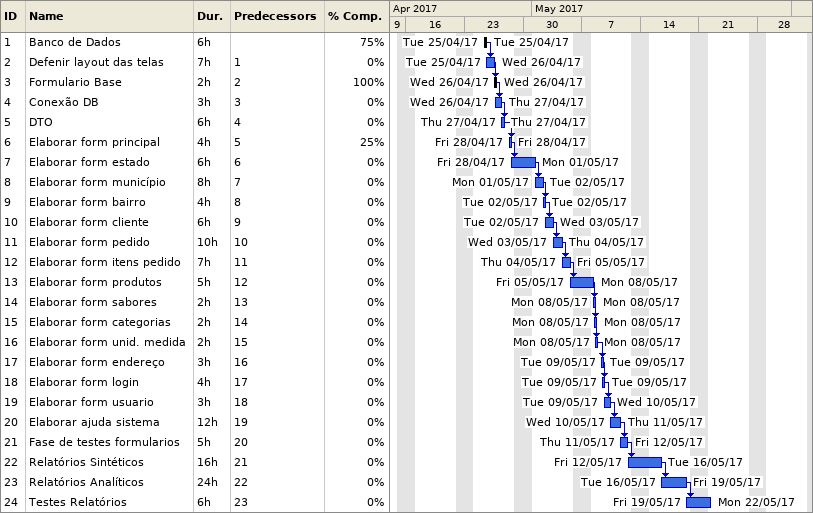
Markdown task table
| ID | Task | Duration | Start | Finish | Predecessors | % complete |
|---|---|---|---|---|---|---|
| 1 | Banco de Dados | 6h | 2017-04-25 | 2017-04-25 |  | 75 |
| 2 | Defenir layout das telas | 7h | 2017-04-25 | 2017-04-26 | 1 | 0 |
| 3 | Formulario Base | 2h | 2017-04-26 | 2017-04-26 | 2 | 100 |
| 4 | Conexão DB | 3h | 2017-04-26 | 2017-04-27 | 3 | 0 |
| 5 | DTO | 6h | 2017-04-27 | 2017-04-27 | 4 | 0 |
| 6 | Elaborar form principal | 4h | 2017-04-28 | 2017-04-28 | 5 | 25 |
| 7 | Elaborar form estado | 6h | 2017-04-28 | 2017-05-01 | 6 | 0 |
| 8 | Elaborar form município | 8h | 2017-05-01 | 2017-05-02 | 7 | 0 |
| 9 | Elaborar form bairro | 4h | 2017-05-02 | 2017-05-02 | 8 | 0 |
| 10 | Elaborar form cliente | 6h | 2017-05-02 | 2017-05-03 | 9 | 0 |
| 11 | Elaborar form pedido | 10h | 2017-05-03 | 2017-05-04 | 10 | 0 |
| 12 | Elaborar form itens pedido | 7h | 2017-05-04 | 2017-05-05 | 11 | 0 |
| 13 | Elaborar form produtos | 5h | 2017-05-05 | 2017-05-08 | 12 | 0 |
| 14 | Elaborar form sabores | 2h | 2017-05-08 | 2017-05-08 | 13 | 0 |
| 15 | Elaborar form categorias | 2h | 2017-05-08 | 2017-05-08 | 14 | 0 |
| 16 | Elaborar form unid. medida | 2h | 2017-05-08 | 2017-05-08 | 15 | 0 |
| 17 | Elaborar form endereço | 3h | 2017-05-09 | 2017-05-09 | 16 | 0 |
| 18 | Elaborar form login | 4h | 2017-05-09 | 2017-05-09 | 17 | 0 |
| 19 | Elaborar form usuario | 3h | 2017-05-09 | 2017-05-10 | 18 | 0 |
| 20 | Elaborar ajuda sistema | 12h | 2017-05-10 | 2017-05-11 | 19 | 0 |
| 21 | Fase de testes formularios | 5h | 2017-05-11 | 2017-05-12 | 20 | 0 |
| 22 | Relatórios Sintéticos | 16h | 2017-05-12 | 2017-05-16 | 21 | 0 |
| 23 | Relatórios Analíticos | 24h | 2017-05-16 | 2017-05-19 | 22 | 0 |
| 24 | Testes Relatórios | 6h | 2017-05-19 | 2017-05-22 | 23 | 0 |
